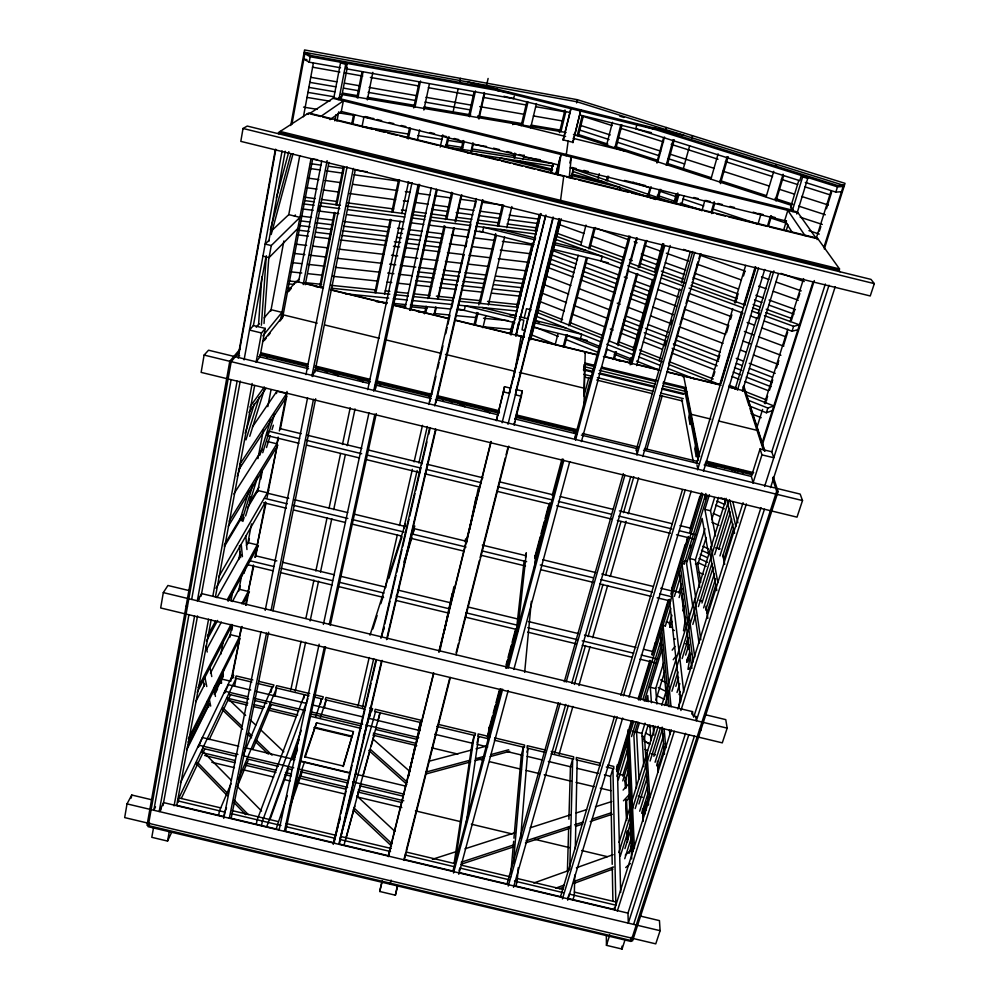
<?xml version="1.0" encoding="UTF-8"?>
<svg xmlns="http://www.w3.org/2000/svg" width="999" height="999" viewBox="0 0 999 999"><rect width="100%" height="100%" fill="white"/><g stroke="black" fill="none" stroke-linecap="round" stroke-linejoin="round"><path stroke-width="1.5" d="M574.737 875.087L574.313 895.291L572.989 899.637M575.299 848.651L577.172 760.039M584.053 403.608L585.214 352.048L584.914 353.196M583.916 370.704L584.065 364.585M583.928 395.654L584.64 365.297M569.767 869.205L572.702 758.965L570.441 766.745L568.906 819.242M567.382 871.74L568.693 826.96M575.761 437.574L575.836 435.664L575.087 438.436M574.025 432.692L574.15 429.632M258.566 324.525L261.863 276.623M261.388 325.212L266.321 255.719M264.023 323.489L268.818 257.505M518.244 867.706L517.107 881.667L515.859 886.038M520.641 838.236L527.971 748.251L526.885 752.147M513.386 863.386L523.488 747.177L521.328 754.982L513.936 838.211M510.789 873.663L513.661 841.295M535.289 555.544L535.014 558.366L549.875 502.797M524.662 672.327L531.343 601.373M534.54 567.432L535.701 555.082M573.126 140.984L572.989 142.308L563.261 139.91L563.461 138.599M569.205 177.66L571.316 157.03L569.817 162.999M525.499 557.504L525.961 553.296M517.757 631.231L526.336 552.822M515.521 638.111L524.075 561.363M563.798 175.799L560.352 201.91M568.131 141.109L566.146 155.757M487.974 736.288L489.185 727.06M466.408 822.14L478.708 736.45L476.985 742.969M557.942 174.887L560.976 154.483L558.391 164.947L341.483 111.538M454.133 863.211L472.165 743.206L474.225 735.376L454.62 866.795L405.457 855.094M559.677 159.728L559.964 157.83M556.98 174.138L558.503 164.173M521.353 396.266L522.177 390.984L516.296 389.548L515.397 394.817L521.353 396.266L514.098 424.987M732.23 470.791L732.717 467.732M514.21 424.55L514.672 421.753M687.974 669.367L689.722 658.591L686.925 662.1M686.912 642.819L687.399 639.797M678.758 707.517L680.744 695.304M686.825 662.05L687.312 659.053L691.158 654.208M683.491 630.844L685.764 617.157M152.385 799.924L131.756 795.017L127.023 803.883L124.675 817.594L655.756 943.855L660.114 930.693L659.452 920.616L640.509 916.108M188.599 590.459L167.919 585.489L163.312 592.607L160.677 607.966L722.289 742.856L727.172 728.134L725.761 719.63L705.331 714.71M774.45 487.837L208.541 350.212L204.108 355.07L201.136 372.39L797.015 517.145L802.509 500.549L800.174 494.093L777.472 488.573M243.032 128.471L240.809 141.371L870.241 295.966L874.325 283.629L871.003 279.395L247.24 126.061L243.032 128.471L874.325 283.629M131.231 798.039L131.756 795.017M188.923 614.747L153.834 810.251L155.507 806.892M191.671 599.425L231.119 379.67M275.362 149.388L238.237 355.482L239.66 355.831M153.459 828.109L151.798 837.324L167.557 841.071L171.791 832.017M238.187 358.129L275.824 149.363M279.895 132.967L280.17 131.443L839.522 268.956L839.06 270.417L278.396 132.592L308.616 112.987L817.532 238.249L839.522 268.956M194.568 616.108L159.191 811.525L163.586 802.597L627.971 913.123L628.296 923.126L688.798 734.814M237.113 381.131L197.34 600.786L201.598 593.593L692.494 711.625L693.006 715.808L697.19 716.82M160.851 810.077L161.401 807.042M199.013 599.712L199.475 597.165M513.723 377.447L521.116 336.401L520.841 337.55M163.037 805.619L197.527 615.958M201.136 596.128L240.235 381.044M244.081 359.877L282.08 150.899M253.396 325.599L265.959 256.768M268.756 241.471L285.227 151.224M290.746 125.524L304.558 49.95L577.36 99.7L845.042 183.354L824.312 248.963M291.933 124.213L305.07 52.398L576.885 101.761L843.531 185.29L823.888 247.452M262.949 256.144L269.043 257.63L271.266 245.554L299.925 217.37L288.773 214.635L270.766 231.556M340.534 67.757L309.19 62.175L310.439 55.432L305.07 52.398M167.557 841.071L169.256 831.88M174.063 805.868L208.579 619.155M212.824 596.203L252.16 383.479M256.119 362.05L261.488 332.979L265.259 328.396L253.409 325.512L249.513 330.057L261.488 332.979M303.434 116.758L313.361 63.162M176.736 805.331L211.139 619.954M215.409 596.977L254.645 385.552M265.259 328.396L259.965 356.918L256.169 361.788M178.122 802.422L178.958 797.939L220.742 807.891M270.816 311.151L283.878 240.984M288.773 214.635L299.762 155.657M280.544 319.93L310.964 158.941M312.699 158.816L282.63 317.607L279.732 321.241M213.836 690.896L214.71 686.313M220.804 654.233L223.127 642.007M230.956 600.761L232.692 591.583M238.786 559.502L240.235 551.86M250.687 496.865L249.525 502.972L258.953 487.262M257.942 458.628L263.461 429.57M267.807 406.63L271.004 389.81M295.829 282.605L296.041 281.431L323.239 288.074M267.02 435.539L267.894 430.981M221.054 683.066L223.689 669.293M229.795 637.399L232.18 624.924M238.624 591.258L241.845 574.425M247.702 543.831L251.511 523.938M257.655 491.808L261.75 470.379M276.461 393.531L276.91 391.221L286.601 393.581L239.523 464.785M222.49 676.91L222.677 675.961M222.789 676.298L222.977 675.349M222.765 677.547L223.339 674.5M231.805 630.357L232.405 627.185M239.723 589.023L240.309 585.926M248.776 541.708L249.363 538.661M260.764 479.133L262.225 471.503M298.551 281.893L321.728 160.939M333.753 98.177L340.497 62.962L345.716 64.248L348.176 62.9M338.162 99.6L338.411 98.314L341.758 96.091M303.234 284.565L327.123 160.639M334.802 120.867L335.976 114.748M338.923 99.438L345.716 64.248M338.811 213.586L318.718 211.014L319.692 206.006L320.704 204.982M514.235 96.166L513.648 98.664L346.191 68.769L347.227 63.424M340.684 97.902L340.921 96.641M227.635 686.625L228.022 684.615L250.724 690.047M305.282 284.715L328.946 162.338M336.938 121.029L338.711 111.851M341.371 98.089L347.277 67.495M515.896 335.714L518.231 323.589M241.271 627.322L239.261 637.674L242.07 626.46M245.579 605.132L247.577 594.767L249.438 591.72M253.359 564.984L248.064 592.257L253.771 566.133M254.832 557.405L257.592 546.478L255.532 557.055M265.359 503.096L257.093 545.741L266.046 502.897M278.172 437.062L276.686 444.705L278.534 438.561M279.358 430.931L285.876 397.265L286.825 395.829L280.307 429.408M287.013 391.458L286.413 394.505L287.362 393.069M231.993 678.383L239.81 638.074L230.819 681.231L221.815 679.083L214.223 694.38M246.216 605.057L248.601 592.819M267.058 497.677L267.907 493.294M268.331 491.108L277.123 445.841L267.357 492.794L257.904 490.509L247.515 507.892M233.004 677.971L233.529 675.312L232.63 675.099M234.54 686.288L236.089 678.321L177.572 800.836L224.738 812.075L226.523 807.791M319.568 287.387L334.328 212.412M335.839 204.77L343.369 166.508M351.81 123.676L353.621 114.485M356.93 97.665L362.05 71.653M320.529 287.6L335.289 212.725M336.788 205.082L344.33 166.883M352.759 124.101L354.57 114.935M357.879 98.127L362.999 72.14M503.484 391.908L504.507 386.675L510.402 388.112L509.44 393.356L503.484 391.908L496.353 420.679M218.619 815.296L219.505 810.826L230.994 783.765M305.981 374.613L347.078 166.858M223.851 816.545L224.738 812.075M223.751 818.356L260.939 631.818M265.197 610.414L307.567 397.889M311.913 376.061L353.321 168.394M362.162 125.924L363.986 116.746M367.345 99.9L372.839 72.353M312.55 376.523L314.173 372.028M314.797 372.477L355.269 170.03M496.466 420.229L504.507 386.675M229.345 818.081L266.496 633.154M271.104 610.239L313.474 399.325M231.169 818.281L268.656 632.18M272.952 610.814L315.659 398.776M271.029 692.257L272.115 686.95L243.094 755.294M274.975 695.978L276.623 688.036L238.449 779.282M381.83 881.942L379.707 891.47L395.379 895.191L397.352 885.638M256.268 824.262L257.205 819.792L304.52 694.717L303.671 698.676M466.545 542.981L476.036 497.377M469.68 529.682L478.221 488.573M261.501 825.499L262.437 821.041L307.929 698.701M290.796 689.997L301.086 641.146M305.894 618.294L313.936 580.094M315.846 571.003L327.085 517.607M329.008 508.479L340.572 453.534M342.47 444.505L350.212 407.767M374.837 292.62L390.259 219.368M391.87 211.726L398.613 179.683M407.292 138.474L409.54 127.785M413.723 107.942L419.18 82.005M375.849 292.819L391.271 219.668M392.882 212.05L399.625 180.045M408.304 138.898L410.552 128.222M415.047 106.893L420.517 80.981M295.279 691.071L305.632 642.245M310.14 620.916L318.556 581.206M320.479 572.115L331.78 518.743M333.703 509.615L345.342 454.682M347.252 445.666L355.032 408.928M266.721 826.747L301.248 730.419M384.578 294.33L400.149 221.229M401.773 213.611L408.591 181.631M417.345 140.509L419.617 129.845M423.838 110.052L429.358 84.153M367.732 389.635L411.963 182.805M276.136 828.983L287.35 795.554M439.897 650.936L452.185 593.543M391.096 880.094L390.172 884.202M444.543 630.606L453.933 586.688M279.108 829.932L319.131 644.205M323.389 624.412L368.981 412.812M373.663 391.071L418.206 184.34M374.862 389.735L375.462 386.925L374.637 388.661M375.512 388.786L419.617 184.365M284.403 831.193L324.363 647.065M329.308 624.238L374.875 414.248M285.539 831.218L325.612 646.79M330.257 625.449L376.298 413.586M405.107 307.605L431.281 187.962M440.222 147.065L442.869 134.952M315.634 717.207L321.603 698.813L320.454 704.095M305.107 757.379L316.583 722.789L353.434 731.605L343.294 766.508M409.49 771.253L415.147 745.504M408.616 776.335L420.916 720.217L375.262 709.278L374.637 711.513L420.417 722.489L418.481 730.344M453.096 111.876L458.191 88.686M459.665 81.993L460.464 78.384M409.727 310.327L436.376 189.211M445.691 146.816L447.689 137.737M320.217 718.306L326.111 699.887L324.363 707.804M410.814 309.653L437.225 189.735M446.59 147.24L448.926 136.613M424.438 313.798L426.136 306.193M427.834 298.601L444.155 225.662M445.517 219.58L451.635 192.233M461.163 149.675L463.199 140.559M468.643 116.246L474.088 91.933M425.724 313.024L427.085 306.943M429.133 297.814L445.154 226.323M446.853 218.719L452.647 192.857M462.187 150.262L464.235 141.134M469.692 116.796L475.487 90.934M434.09 314.485L435.814 306.88M437.537 299.275L453.696 227.834M455.069 221.753L460.914 195.904M470.879 151.823L472.939 142.695M478.446 118.369L484.29 92.532M434.902 313.574L436.201 307.854M438.149 299.263L454.345 227.71M455.681 221.753L461.8 194.768M471.703 150.974L473.201 144.368M478.933 119.043L484.727 93.419M486.226 86.801L488.111 78.459M497.315 90.497L497.589 89.286L310.439 55.432M358.029 706.106L369.193 657.504M385.202 587.724L397.402 534.602M399.488 525.524L412.375 469.343M414.098 461.875L422.477 425.324M429.083 396.553L429.795 393.456M428.796 404.483L476.148 198.564M431.743 394.443L435.939 376.211M437.687 368.606L439.085 362.537M439.785 359.49L442.932 345.816M445.729 333.666L447.127 327.585M447.827 324.538L449.925 315.422M451.673 307.829L453.071 301.748M453.771 298.713L456.918 285.027M457.617 281.993L459.016 275.911M459.715 272.877L463.911 254.645M465.659 247.04L467.057 240.971M467.757 237.924L470.904 224.251M474.737 207.53L476.136 201.461M362.512 707.18L373.726 658.603M404.195 526.66L417.145 470.492M418.881 463.037L427.297 426.498M333.579 842.656L338.024 826.223M333.229 844.405L376.036 659.49M380.944 638.261L429.72 427.572M434.727 405.931L482.367 200.1M334.453 841.258L340.072 816.97M340.771 813.935L346.054 791.158M346.753 788.124L352.035 765.346M352.734 762.312L365.047 709.165M365.746 706.131L371.016 683.353M371.728 680.319L376.298 660.576M383.329 630.207L384.028 627.172M384.74 624.138L390.01 601.361M390.721 598.326L395.991 575.549M396.69 572.514L401.973 549.737M402.672 546.703L409.003 519.368M409.702 516.333L414.985 493.556M415.684 490.521L420.954 467.744M421.665 464.71L426.935 441.933M428.696 434.34L430.107 428.271M436.201 401.948L482.992 199.925M338.861 844.155L381.581 660.814M386.526 639.61L435.614 428.996M339.31 844.018L382.13 660.376M387.088 639.123L435.926 429.682M499.275 160.302L499.837 157.879L552.322 170.792M369.505 717.232L370.741 711.975M412.887 533.429L414.373 527.847M512.774 124.675L513.049 123.501L565.609 136.463M344.006 845.142L380.02 712.811L378.159 720.691M474.1 324.625L476.973 312.475M478.771 304.895L495.641 233.554M497.427 225.961L502.46 204.72M513.586 157.667L514.66 153.109M521.128 125.799L526.873 101.511M475.237 324.787L478.096 312.662M480.257 303.571L496.403 235.377M498.551 226.273L503.583 205.07M514.697 158.079L515.784 153.534M522.602 124.75L527.984 102.01M408.129 776.91L410.689 766.096M482.904 327.709L485.801 315.597M488.336 304.995L504.62 236.838M506.78 227.747L511.85 206.543M523.064 159.59L524.15 155.045M530.656 127.785L536.451 103.546M509.977 333.766L512.949 321.666M516.658 306.543L532.28 243.044M535.252 230.944L539.335 214.31M559.403 132.655L564.984 109.977M510.988 334.515L540.734 213.561M550.749 172.877L552.971 163.836M560.914 131.693L565.746 112.025M511.013 334.965L540.846 213.749M550.924 172.839L553.159 163.749M563.299 139.248L570.754 109.066M563.149 140.347L570.978 108.679M464.91 541.683L465.621 538.811M515.946 335.314L545.392 216.308M555.819 174.126L557.692 166.596M515.946 336.163L545.929 214.997M556.043 174.101L559.79 158.966M388.336 855.693L433.653 672.752M438.886 651.585L490.946 441.446M379.707 891.47L382.33 880.868M388.336 856.655L433.716 673.476M438.973 652.285L491.108 441.87M576.598 102.922L577.36 99.7M524.238 317.819L526.498 308.728L531.168 309.877M509.303 392.532L553.034 217.045M502.11 422.752L553.284 217.532M572.964 141.646L580.869 109.965L572.889 142.732M577.172 135.714L582.092 116.059M578.346 135.814L583.279 116.134M516.171 390.035L559.178 218.556M508.004 424.3L559.502 219.056M530.981 337.387L560.464 220.005M571.041 177.872L573.314 168.843M530.744 339.772L561.163 218.744M571.428 177.897L573.701 168.819M403.971 859.415L405.494 853.371M406.256 850.349L449.7 678.221M456.168 652.547L458.466 643.481M459.228 640.471L479.42 560.439M480.182 557.417L505.332 457.754M506.093 454.745L507.617 448.701M515.109 418.981L522.177 390.984M395.379 895.191L397.677 886.125M404.158 860.426L450.349 677.484M456.081 654.795L508.753 446.153M555.257 344.418L557.979 333.841M561.088 321.753L578.209 255.282M580.931 244.705L586.001 225.062M598.064 178.234L599.225 173.701M606.618 144.992L612.462 122.328M563.161 346.903L566.296 334.815M568.643 325.761L586.288 257.817M588.648 248.751L594.13 227.622M606.293 180.819L607.467 176.286M614.922 147.602L620.804 124.95M564.323 346.678L567.457 334.615M569.817 325.562L587.462 257.692M589.81 248.651L595.292 227.535M607.454 180.782L608.628 176.261M616.071 147.602L621.952 124.987M619.68 189.935L620.317 187.525L570.904 175.362M637.087 123.839L635.789 128.809L799.774 180.682L801.36 175.487M489.223 728.146L492.432 716.083M493.244 713.074L495.242 705.531M496.053 702.522L499.263 690.459M506.093 664.834L507.305 660.302M508.104 657.292L511.313 645.229M512.125 642.22L515.334 630.157M535.027 556.293L540.247 536.688M541.046 533.678L544.268 521.615M545.067 518.606L548.276 506.543M487.387 737.1L500.224 688.985M505.831 667.931L516.258 628.833M487.737 737.187L500.561 689.11M506.168 668.069L516.595 628.995M535.427 558.379L549.862 504.283M552.235 495.379L561.888 459.203M452.922 871.066L501.51 689.073M507.142 668.006L562.961 458.941M453.446 871.19L454.22 868.256M453.509 873.014L502.647 689.21M508.279 668.119L563.861 460.214M584.078 389.498L584.403 388.274L519.368 372.415M654.308 129.258L654.62 128.059L837.886 185.589L843.531 185.29M583.99 395.804L588.823 377.759M574.949 437.3L629.07 235.814M459.041 870.966L459.827 868.031L508.928 879.719M458.778 874.262L508.179 690.546M513.848 669.455L569.73 461.65M575.511 440.159L630.294 236.426M276.323 197.902L288.848 151.661M270.354 229.832L290.946 153.771M271.191 234.528L293.044 153.709M581.418 441.595L636.5 237.949M647.889 195.742L649.999 187.899M656.768 162.887L663.623 137.575M665.709 129.87L666.345 127.51M605.019 356.868L607.055 349.338M609.09 341.808L628.658 269.543M630.282 263.511L637.212 237.924M648.626 195.754L651.073 186.726M657.592 162.637L664.522 137.038M613.224 359.465L615.272 351.935M617.332 344.418L636.625 273.689M638.274 267.67L645.654 240.572M657.155 198.439L659.615 189.41M666.183 165.335L673.164 139.748M345.854 839.023L354.845 806.068M357.305 797.077L360.577 785.102M363.024 776.111L370.392 749.15M371.216 746.153L374.488 734.165M614.348 359.215L616.395 351.71M618.044 345.691L637.737 273.539M639.385 267.532L646.778 240.472M658.266 198.389L660.726 189.373M667.295 165.322L674.275 139.76M629.37 363.324L630.943 357.642M632.916 350.524L652.634 279.37M654.682 271.978L662.549 243.606M673.688 203.396L676.335 193.843M683.328 168.631L689.647 145.817M691.795 138.037L692.457 135.677M630.157 364.81L663.723 243.781M674.924 203.446L677.821 192.982M631.73 364.435L664.697 245.779M676.373 203.721L678.883 194.705M340.11 838.461L375.537 711.725M636.65 365.646L670.179 245.517M681.493 204.982L684.003 195.966M507.017 883.94L558.354 702.734M564.298 681.768L623.276 473.601M508.266 886.038L560.202 703.046M566.171 682.042L624.912 475.049M659.215 361.014L679.707 288.961M681.418 282.954L690.371 251.436M701.897 210.901L704.882 200.387M710.863 179.37L718.119 153.858M664.572 345.779L665.846 341.283M670.541 324.787L671.827 320.292M636.026 450.549L692.757 251.448M513.523 887.299L565.734 704.382M571.728 683.391L630.781 476.473M636.887 455.094L694.78 252.272M338.886 823.213L340.172 818.718M363.324 737.674L371.041 710.651L371.94 710.876L372.577 708.641L369.568 707.916M554.67 753.234L568.369 705.356M574.35 684.465L585.501 645.516M588.036 636.625L603.021 584.303M605.581 575.349L620.978 521.528M623.526 512.662L633.816 476.685M711.188 212.188L714.198 201.686M719.792 182.18L727.097 156.668M668.831 363.474L673.126 348.489M673.988 345.492L679.145 327.51M680.007 324.513L685.164 306.531M686.026 303.534L689.035 293.044M692.906 279.558L698.064 261.576M698.925 258.579L700.212 254.083M711.812 213.611L714.822 203.122M720.416 183.641L728.159 156.668M642.782 456.518L700.973 253.796M559.128 754.295L572.889 706.443M578.896 685.564L590.084 646.615M592.644 637.737L607.679 585.426M610.252 576.473L626.123 521.278M628.271 513.811L638.611 477.847M646.753 449.513L662.237 395.666M683.328 377.222L683.653 376.086L699.6 456.618M689.472 414.822L688.736 417.345L690.097 424.475L690.858 421.915M690.858 415.534L691.221 414.31L710.913 419.105M404.295 562.924L411.888 537.574M710.888 381.88L732.742 308.703M734.527 302.734L745.666 265.397M758.154 223.576L760.826 214.623M766.183 196.691L773.763 171.304M713.548 376.148L714.884 371.665M718.468 359.702L719.804 355.219M726.51 332.792L728.746 325.312M730.531 319.33L731.867 314.847M735.439 302.884L737.674 295.404M743.493 275.961L744.829 271.478M560.526 896.677L614.572 716.246M620.829 695.366L682.479 489.585M695.554 446.091L694.755 448.751L696.303 456.83L697.115 454.133M244.867 570.367L244.006 573.239L243.719 570.217M381.581 636.413L384.278 627.459M404.021 561.8L405.369 557.317M406.268 554.333L414.785 525.986M353.434 731.605L343.107 765.996L304.67 756.817L316.583 722.789M412.962 533.516L413.773 530.819M562.425 898.938L617.145 716.733M623.413 695.828L685.302 489.722M719.73 384.715L741.745 311.576M743.543 305.594L755.232 266.783M767.357 226.486L770.504 216.034M775.449 199.613L783.091 174.238M696.49 463.661L755.731 266.92M721.203 382.942L742.319 312.862M745.004 303.921L755.793 268.132M768.368 226.386L771.515 215.946M775.998 201.036L783.641 175.687M568.668 895.504L567.794 898.401L615.147 909.677M567.682 900.186L622.664 718.056M628.97 697.165L691.171 491.146M697.589 469.855L758.553 267.932M703.483 471.291L764.735 269.455M616.545 769.867L628.271 731.318L628.371 733.641M631.268 721.49L628.995 728.958L634.415 848.501M638.086 699.1L649.899 660.302M651.723 654.333L655.356 642.382L655.531 644.492M668.231 600.087L656.118 639.897L656.293 642.007M671.728 588.636L685.102 544.692L685.376 546.565M687.25 537.637L686.176 543.943M689.959 528.746L699.887 496.153L700.199 497.902M709.215 465.522L710.102 462.574M616.845 771.465L632.28 720.803M638.636 699.949L650.611 660.676M652.26 655.257L669.055 600.124M670.866 594.168L688.436 536.513M689.797 532.055L701.735 492.857M710.014 465.709L710.913 462.749M616.97 776.323L633.803 721.128M640.184 700.249L702.984 494.43M711.638 466.083L712.549 463.099M735.052 389.31L756.892 317.719M758.253 313.249L771.003 271.491M783.74 229.733L786.475 220.779M790.571 207.367L798.763 180.519M791.021 208.866L791.395 207.63M248.988 490.659L239.91 520.204L241.908 520.691L252.772 485.214M259.877 455.182L270.766 419.717M262.737 452.697L274.513 414.273M242.894 521.403L244.156 517.282M245.604 515.996L257.442 477.31M266.533 447.54L270.18 435.639M272.003 429.682L273.364 425.224M758.541 312.312L759.14 313.723L757.654 318.581L750.336 315.896M618.306 779.832L627.872 748.526M631.53 736.588L636.088 721.678M642.931 699.312L661.625 638.174M665.272 626.236L670.741 608.341M674.387 596.415L680.781 575.536M684.427 563.611L705.856 493.518M714.073 466.683L714.984 463.698M737.437 390.134L773.9 270.904M786.213 230.657L788.036 224.7M792.594 209.79L802.622 176.998L801.26 175.374M660.913 643.119L660.152 645.604L659.964 643.493M690.921 545.079L690.109 547.702L689.822 545.841M705.818 496.378L704.994 499.063L704.657 497.315M792.956 211.638L793.343 210.402L790.758 206.718M637.986 721.99L633.878 735.389L636.438 788.124M644.367 701.148L661.7 644.592M707.367 495.541L686.563 563.448L692.894 607.404M715.958 467.482L716.857 464.535M622.627 776.048L627.659 759.665M669.205 624.163L671.952 615.222M678.796 592.882L681.543 583.953M639.01 779.058L636.575 732.08L639.273 723.301M646.003 701.36L647.789 695.516L648.226 701.735M651.448 702.722L650.312 687.287L661.813 649.825M695.791 598.201L689.822 558.541L702.122 518.431L708.666 554.433M711.9 546.428L704.894 509.403L709.402 494.705M622.789 780.906L628.733 761.538M669.942 627.372L671.778 621.403M679.108 597.552L681.855 588.611M742.382 391.233L778.508 273.589M796.802 214.023L807.779 178.284L806.393 176.636M625.024 781.455L628.696 769.53M681.917 596.628L682.829 593.656M744.717 392.22L745.067 391.084L728.583 387.063M643.843 766.745L641.895 733.353L645.042 723.114M656.93 704.045L655.694 688.586L663.686 662.662M699.762 587.4L695.379 559.89L704.994 528.696M715.534 536.001L710.526 510.764L714.61 497.552M682.779 610.913L684.228 606.243M643.706 739.422L648.026 725.449M655.831 700.224L665.009 670.554M697.889 564.285L706.168 537.524M711.688 519.68L718.593 497.377M237.213 476.473L240.921 464.572M249.75 436.301L264.61 388.698M619.068 842.394L655.244 726.223M661.738 705.369L726.198 498.364M734.552 471.553L735.476 468.568M618.818 852.522L658.229 726.285M664.722 705.494L728.696 500.536M737.512 472.327L738.436 469.355M245.142 433.266L254.445 403.608M245.954 439.86L259.415 396.828M620.329 856.068L631.018 821.915M635.202 808.553L646.815 771.44M650.074 761.038L660.289 728.371M671.902 691.258L677.946 671.952M682.13 658.591L688.636 637.799M692.819 624.437L695.604 615.521M698.388 606.618L711.875 563.561M714.66 554.645L729.058 508.616M624.937 848.588L631.006 829.245M638.948 803.933L647.352 777.147M653.883 756.305L662.749 728.021M675.824 686.35L678.621 677.422M685.614 655.094L688.885 644.68M701.96 602.996L713.161 567.27M718.756 549.413L730.431 512.2M742.557 473.501L743.493 470.529M756.53 428.733L762.599 409.415M764.46 403.471L787.761 329.158M790.097 321.728L803.608 278.621M816.195 238.486L831.106 190.921M765.271 403.683L767.607 396.241M769.467 390.297L772.739 379.87M776.473 367.969L778.808 360.527M783.478 345.654L787.687 332.255M791.42 320.354L794.692 309.94M798.426 298.027L799.824 293.569M819.43 231.069L820.841 226.598M826.435 208.741L831.58 192.37M817.107 239.585L817.532 238.249M624.75 858.715L631.281 837.936M639.685 811.225L648.089 784.502M655.082 762.249L663.948 734.04M677.022 692.482L679.819 683.578M686.812 661.313L689.622 652.409M703.621 607.879L714.347 573.738M719.954 555.931L731.618 518.831M372.877 628.883L377.098 615.521M380.856 603.633L383.216 596.203M388.848 578.384L402.01 536.788M749.412 405.994L766.383 412.749L767.869 408.042L773.788 405.931L746.228 395.055M764.385 321.054L792.057 331.218L793.593 326.311L799.425 324.85L765.734 312.575M805.294 182.43L835.838 192.095L837.886 185.589M629.058 853.371L631.868 844.467M641.683 813.298L648.239 792.519M656.655 765.808L663.673 743.556M679.108 694.58L680.044 691.62M705.756 610.002L715.584 578.833M722.602 556.568L732.891 523.926M646.066 801.298L643.406 809.752L645.854 810.339M642.694 816.732L648.988 796.815M657.854 768.743L664.847 746.565M706.917 613.161L715.833 584.927M723.8 559.665L733.653 528.459M671.278 729.869L614.497 909.515L614.447 907.367M677.846 709.078L743.069 502.697M760.064 448.926L761.937 454.857L773.788 457.742L771.777 451.785L760.064 448.926L751.36 476.461L753.134 482.654M761.9 443.568L813.086 281.631M762.2 445.317L814.297 280.569M369.992 635.227L405.407 523.713M404.145 528.259L404.995 525.574M624.924 940.146L622.052 949.05L606.455 945.341L609.752 934.939M617.295 911.163L674.3 731.318M680.906 710.501L746.39 503.908M752.984 483.091L761.937 454.857M771.827 451.623L825.336 284.016M442.894 400.562L443.831 397.627M627.996 913.036L685.551 733.278M691.708 714.073L692.494 711.625M764.597 486.463L829.02 285.239M693.693 717.182L760.963 507.629M772.602 478.671L773.026 477.36M770.566 487.599L835.201 286.763M764.447 509.24L696.34 720.729L695.804 716.483M633.603 924.387L694.38 736.151M772.826 479.383L776.66 491.258L630.943 941.433L148.102 826.66L231.206 361.65L239.148 352.172M773.401 477.197L778.084 491.608L632.554 940.871L147.015 825.274L229.77 361.301L239.847 349.313M435.489 403.459L436.076 401.673M292.407 796.765L304.52 761.937M290.035 806.842L302.185 771.802M429.582 402.023L430.194 400.249M280.869 817.307L282.405 812.936M293.219 759.615L297.44 747.964M293.756 760.089L297.452 749.849M270.042 819.492L288.012 770.129M291.708 759.964L299.113 739.635M237.337 786.45L248.089 760.601M252.872 749.113L271.391 704.595M380.257 385.564L381.556 382.779M181.294 798.463L204.583 749.387M209.241 739.572L230.544 694.705M410.339 310.414L410.914 309.215L447.614 318.182M180.407 782.904L231.593 677.247L232.492 677.459L233.529 675.312M226.985 687.949L224.425 693.269L224.812 691.233L247.54 696.678M148.302 825.574L149.663 822.826M187.325 747.077L208.629 704.819M214.273 692.856L223.189 674.924M186.613 750.012L209.39 704.108M215.597 692.856L217.595 688.811M188.149 742.057L238.624 640.946M188.399 738.736L239.423 636.863L230.307 634.677L210.477 673.164M195.604 702.035L204.807 684.165M197.19 692.232L232.355 624.587M243.119 603.883L247.415 595.604M198.052 687.574L231.031 624.387M241.783 603.783L248.227 591.433L239.011 589.21L232.38 601.548M206.593 649.512L221.328 622.102M206.456 640.971L217.645 620.416M228.084 601.236L256.431 549.163M257.43 547.327L258.416 545.504M207.342 636.188L215.547 621.191M227.46 599.388L257.255 544.88L247.927 542.632L246.416 545.317M216.883 597.702L241.109 554.72M215.959 588.274L265.497 501.86M218.656 576.885L268.719 490.447M224.325 546.653L241.109 518.581M224.213 545.167L242.407 514.847M228.296 526.223L275.986 448.314M276.948 446.728L277.909 445.167M229.246 521.141L276.86 443.806L267.282 441.483M317.257 370.467L318.906 367.832M233.853 493.968L262.275 449.363M238.436 470.192L285.702 398.189M252.397 426.998L276.91 391.221M248.951 412.287L266.021 388.361M249.95 406.905L264.298 386.95M672.177 650.149L674.974 646.44M266.733 357.155L268.619 354.682M673.214 659.715L676.036 656.031M264.273 340.572L266.196 338.149M268.132 335.739L270.067 333.316M262.587 341.646L282.867 316.346M262.862 335.889L281.98 312.362L271.079 309.702L264.161 317.882M688.711 669.293L691.595 665.759M288.936 290.784L290.909 288.449M288.374 291.633L291.184 288.299M295.854 282.754L298.651 279.42M287.2 291.92L296.041 281.431M256.243 327.235L259.203 323.726M623.114 790.059L629.158 783.391M623.463 800.786L629.595 794.23M625.761 801.335L629.87 796.977M318.718 211.014L319.73 209.977M269.043 257.63L297.827 228.446M268.943 240.409L265.147 244.068L271.266 245.554M294.355 216.009L295.417 214.985M625.312 855.132L632.217 848.938M625.711 867.544L630.394 863.536M330.057 119.655L341.296 111.488L343.356 100.874L320.716 116.496L310.801 114.061M278.634 133.779L280.519 132.555M309.39 113.711L333.828 97.752L339.885 99.251M346.191 68.769L347.14 68.244M559.365 888.735L563.711 887.137M573.838 883.428L612.936 869.093M555.656 888.173L564.348 884.989M574.487 881.293L613.586 866.995M766.383 412.749L772.314 410.601M533.766 883.016L569.03 870.416M576.373 867.781L613.111 854.657M461.213 862.212L514.223 844.754M526.011 840.871L570.192 826.323M574.612 824.862L583.441 821.952M592.282 819.043L611.425 812.736M460.626 864.385L513.636 846.865M525.412 842.969L569.592 828.371M575.474 826.423L582.842 823.988M590.197 821.553L612.287 814.26M432.367 859.302L456.093 851.66M464.985 848.8L515.397 832.567M530.232 827.784L570.254 814.897M576.186 812.986L586.575 809.64M595.466 806.78L611.775 801.523M425.624 774.088L470.641 761.887M475.149 760.664L484.153 758.229M490.147 756.605L509.652 751.31M426.136 772.052L469.667 760.301M475.674 758.678L484.677 756.255M490.684 754.632L508.691 749.774M428.509 761.388L471.59 750.012M476.048 748.838L486.451 746.091M792.057 331.218L797.889 329.707M835.838 192.095L841.495 191.733M844.068 186.488L837.487 186.85L645.192 126.386M775.549 165.335L776.548 165.31M483.079 326.785L512.425 329.533M418.319 311.975L424.75 312.587M434.028 313.486L449.5 314.985M455.681 315.584L475.799 317.52M483.528 318.269L508.279 320.654M376.511 301.71L387.287 302.772M393.444 303.371L405.756 304.595M410.377 305.045L450.412 309.003M456.568 309.603L464.26 310.364L465.322 305.844L515.921 318.206M509.715 314.86L515.759 315.459M393.231 305.107L405.594 306.318M411.738 306.93L426.823 308.404M287.537 287.987L290.547 288.286M345.367 293.793L388.723 298.152M393.381 298.614L407.317 300.012M411.963 300.487L452.235 304.52M458.429 305.145L517.282 311.051M287.899 283.803L294.068 284.428M315.696 286.626L323.414 287.412M331.131 288.199L389.822 294.181M394.455 294.655L408.354 296.066M412.987 296.541L453.134 300.624M459.315 301.261L517.994 307.23M289.161 281.006L296.903 281.805M304.645 282.605L321.69 284.353M330.981 285.314L375.911 289.935M385.214 290.884L389.86 291.358M396.054 292.008L408.441 293.281M414.61 293.906L429.72 295.467M436.363 296.141L453.421 297.902M459.627 298.539L479.795 300.612M487.549 301.411L518.568 304.595M415.971 280.644L431.306 282.292M440.509 283.291L457.367 285.102M461.975 285.602L483.441 287.912M492.632 288.898L520.229 291.87M290.884 271.865L301.748 273.014M307.954 273.676L321.915 275.162M332.779 276.311L377.772 281.081M387.088 282.068L391.745 282.555M397.952 283.216L410.364 284.528M416.533 285.19L431.668 286.788M439.523 287.625L456.381 289.41M462.512 290.06L482.43 292.17M491.62 293.144L520.729 296.228M292.357 262.662L301.586 263.661M307.729 264.335L324.65 266.184M335.414 267.357L380.032 272.228M387.712 273.064L393.868 273.738M398.489 274.25L412.325 275.761M416.945 276.261L433.816 278.109M441.483 278.946L458.366 280.781M462.962 281.293L484.453 283.629M493.656 284.64L521.266 287.65M417.907 271.865L434.79 273.738M442.47 274.588L459.365 276.461M465.497 277.135L485.464 279.345M494.667 280.369L522.302 283.429M294.093 253.434L304.882 254.645M309.503 255.17L326.448 257.068M337.225 258.279L381.905 263.299M389.61 264.173L395.766 264.86M400.387 265.384L415.796 267.108M418.881 267.457L435.776 269.355M443.456 270.217L460.352 272.128M464.96 272.64L486.476 275.062M495.691 276.099L523.339 279.208M295.841 244.168L306.643 245.417M312.812 246.129L328.246 247.914M339.048 249.163L383.791 254.333M391.508 255.232L397.677 255.944M403.846 256.656L417.732 258.266M420.816 258.616L437.749 260.577M445.429 261.463L462.362 263.424M468.506 264.136L488.511 266.446M497.739 267.52L525.424 270.717M297.602 234.865L308.416 236.151M314.598 236.888L330.057 238.724M340.871 240.01L385.689 245.329M393.406 246.254L399.588 246.99M405.769 247.727L418.131 249.188M422.777 249.738L439.722 251.76M447.415 252.672L464.36 254.683M468.993 255.232L490.559 257.804M498.251 258.716L527.522 262.2M298.489 230.195L309.315 231.493M315.497 232.243L330.956 234.103M341.783 235.414L386.638 240.821M394.368 241.746L400.549 242.495M406.743 243.244L419.118 244.73M423.751 245.292L440.509 247.315M299.363 225.512L310.202 226.835M316.396 227.597L331.868 229.483M342.707 230.806L387.587 236.288M396.878 237.425L401.523 237.987M407.704 238.749L420.092 240.26M424.737 240.821L441.708 242.894M449.413 243.843L466.383 245.916M472.552 246.666L492.607 249.113M500.324 250.062L529.632 253.634M300.249 220.829L309.553 221.978M315.746 222.74L332.779 224.85M343.619 226.199L388.549 231.756M397.839 232.904L402.485 233.479M408.678 234.241L421.066 235.776M425.724 236.351L442.507 238.436M300.874 216.096L311.613 217.432M317.757 218.207L333.104 220.13M343.843 221.478L389.872 227.26M397.552 228.222L403.683 228.983M409.827 229.758L422.102 231.293M426.698 231.868L443.693 234.003M451.423 234.977L468.406 237.1M474.587 237.874L494.667 240.397M502.385 241.371L533.279 245.242M302.485 208.941L313.187 210.314M346.541 214.573L403.733 221.89M411.451 222.877L423.826 224.463M428.459 225.062L468.643 230.195M474.825 230.994L482.554 231.98L483.641 227.273L535.289 239.935M304.87 200.624L314.148 201.848M320.329 202.647L340.434 205.282M346.616 206.094L405.394 213.786M411.576 214.598L425.499 216.421M431.68 217.22L470.342 222.29M476.523 223.089L536.838 230.994M303.446 203.896L314.161 205.294M319.692 206.006L339.81 208.616M347.54 209.615L404.795 217.045M412.537 218.044L424.912 219.655M429.558 220.255L469.792 225.474M475.974 226.273L536.326 234.103M304.445 197.178L315.222 198.601M321.378 199.425L336.775 201.448M347.552 202.872L393.718 208.966M401.423 209.99L406.044 210.602M413.736 211.613L426.049 213.237M430.669 213.848L447.515 216.071M456.643 217.282L471.928 219.293M478.034 220.105L499.438 222.927M507.08 223.938L537.637 227.972M431.668 209.315L448.489 211.563M456.131 212.587L472.952 214.835M479.07 215.659L500.474 218.519M508.129 219.543L538.711 223.626M306.243 187.662L317.033 189.123M323.201 189.96L338.624 192.045M349.413 193.506L395.666 199.775M403.371 200.811L407.992 201.436M415.709 202.485L428.034 204.158M432.667 204.783L449.525 207.068M458.678 208.304L473.976 210.377M480.094 211.201L501.523 214.098M509.178 215.135L538.249 219.068M308.054 178.109L318.856 179.608M325.037 180.457L340.472 182.605M352.834 184.315L397.602 190.534M405.332 191.596L409.965 192.245M417.682 193.319L430.032 195.03M434.665 195.667L451.56 198.014M460.714 199.288L476.036 201.411M482.167 202.26L502.085 205.02M309.603 168.456L320.317 169.98M326.448 170.854L343.281 173.252M353.996 174.775L398.401 181.081M407.592 182.392L412.175 183.042M310.514 163.649L321.241 165.185M328.896 166.284L342.682 168.269M354.945 170.03L367.207 171.791M311.426 158.816L317.557 159.703M445.929 146.841L553.533 163.724M467.357 152.81L553.209 166.196M445.841 144.855L462.599 147.49M471.74 148.938L514.398 155.657M523.538 157.093L540.297 159.74M362.837 126.786L408.678 134.091M417.844 135.552L442.282 139.448M448.326 140.409L463.636 142.845M472.789 144.306L486.513 146.491M303.559 107.118L317.332 109.366M338.761 112.85L354.058 115.335M363.236 116.833L373.951 118.581M306.943 97.39L329.932 101.211M307.867 92.383L333.941 96.766M308.791 87.375L334.89 91.808M342.57 93.107L357.917 95.717M367.132 97.278L414.722 105.357M423.926 106.918L470.729 114.873M477.584 116.034L521.977 123.576M531.168 125.137L560.252 130.07M341.146 94.405L566.108 132.492M309.727 82.343L335.839 86.826M343.531 88.137L358.891 90.772M368.107 92.358L415.734 100.537M424.95 102.11L470.304 109.902M310.664 77.298L336.8 81.831M344.48 83.167L359.865 85.827M369.081 87.425L416.745 95.692M425.974 97.29L472.052 105.282M479.707 106.618L524.163 114.323M533.366 115.921L562.487 120.966M312.425 67.17L339.872 72.028M344.455 72.827L362.749 76.074M370.367 77.422L419.168 86.051M428.321 87.675L474.175 95.792M483.379 97.415L526.361 105.02M535.576 106.656L564.735 111.813M510.714 92.919L310.202 56.743L303.946 53.197M306.905 59.628L303.846 59.091L309.19 62.175M231.93 810.551L278.134 821.553M286.326 823.513L335.464 835.201M340.671 836.45L391.221 848.488M406.081 852.022L455.082 863.685M461.75 865.271L510.689 876.935M517.357 878.521L563.274 889.447M574.375 892.095L615.796 901.96M230.719 813.498L281.006 825.461M286.8 826.847L334.603 838.223M339.822 839.472L390.547 851.548M514.497 881.056L563.174 892.644M569.105 894.055L615.871 905.181L612.924 768.606L610.576 776.348L612.212 864.31M176.036 805.157L224.375 816.67M230.407 818.106L278.746 829.607M284.79 831.043L334.64 842.906M338.798 843.893L389.011 855.856M404.807 859.615L453.234 871.14M459.29 872.577L507.704 884.103M513.761 885.539L560.664 896.702M127.023 803.883L660.114 930.693M642.257 736.213L644.53 736.763L648.563 805.057M651.236 753.795L655.494 754.819M252.822 679.944L236.226 675.961L235.19 678.109L251.835 682.092M258.853 681.38L273.938 685.002L273.027 687.175L257.892 683.541M309.74 693.581L276.636 685.651L275.724 687.811L309.016 695.791M314.26 694.667L323.289 696.827L322.502 699.025L313.449 696.852M365.709 706.992L325.974 697.464L325.212 699.675L364.398 709.065M438.686 724.475L475.462 733.291L475.124 735.589L436.763 726.398M490.134 736.8L478.146 733.928L477.809 736.238L488.324 738.761M494.617 737.886L524.587 745.067L524.388 747.389L494.343 740.197M545.217 750.012L527.26 745.704L527.072 748.039L545.079 752.359M551.211 751.435L573.651 756.817L573.601 759.19L551.086 753.795M600.287 763.199L576.336 757.467L576.273 759.827L600.299 765.584M607.779 764.997L613.761 766.433L613.811 768.818L606.306 767.02M619.18 774.262L623.651 775.336M219.493 682.354L221.741 682.891M255.806 691.383L306.705 703.458M311.888 704.819L362.699 716.87M368.756 718.318L420.204 730.644M434.665 734.228L472.552 743.293M477.097 744.38L487.712 746.927M507.417 751.648L522.577 755.281M527.122 756.368L542.282 760.002M548.339 761.45L571.078 766.895M577.135 768.343L598.364 773.426M604.42 774.874L610.489 776.335M253.596 698.126L305.107 710.464M311.164 711.912L362.674 724.25M365.709 724.974L418.743 737.662M228.958 694.355L248.651 699.063M254.708 700.511L266.82 703.408M269.842 704.133L298.614 711.026M310.726 713.923L360.701 725.886M375.849 729.52L416.733 739.297M310.527 716.308L361.026 728.396M638.224 796.215L642.482 797.239M226.661 698.039L247.839 703.096M253.896 704.545L264.485 707.08M269.018 708.166L297.752 715.047M373.389 733.154L415.746 743.293M432.092 747.926L457.854 754.083M477.547 758.803L483.603 760.251M489.672 761.7L521.478 769.317M526.023 770.404L539.66 773.676M544.205 774.762L571.478 781.28M576.023 782.367L594.205 786.725M600.262 788.174L610.876 790.709M227.784 700.411L247.44 705.119M253.484 706.568L262.562 708.741M268.606 710.177L295.816 716.695M372.914 735.152L416.758 745.641M315.547 727.472L352.36 736.275M313.786 727.734L351.423 736.738M238.761 746.228L202.385 737.549L198.302 747.264L198.701 745.129L237.937 754.495M244.83 747.677L294.855 759.627M299.663 760.776L349.425 772.664M355.482 774.113L405.507 786.063M300.649 761.388L348.251 772.751M243.968 755.943L293.756 767.819M298.276 768.905L348.064 780.793M352.597 781.867L403.896 794.118M202.822 748.351L236.001 756.268M246.553 758.79L278.221 766.345M287.262 768.506L291.795 769.592M300.836 771.752L347.577 782.904M359.64 785.788L403.371 796.228M202.048 752.622L235.414 760.589M246.029 763.124L276.373 770.366M285.464 772.527L291.533 773.975M300.637 776.148L347.652 787.374M358.266 789.909L403.771 800.773M204.67 755.481L234.99 762.712M245.604 765.246L275.924 772.477M285.015 774.65L291.084 776.098M298.664 777.909L345.654 789.123M357.779 792.007L401.735 802.509M211.813 762.287L234.44 767.682M243.481 769.842L273.651 777.035M284.203 779.557L290.234 780.993M297.777 782.791L344.53 793.943M356.593 796.827L401.835 807.617M415.422 810.863L460.751 821.678M471.328 824.2L512.112 833.928M534.777 839.335L569.53 847.627M581.618 850.511L607.292 856.643M674.3 591.183L680.144 592.594M267.57 493.219L288.736 498.326M294.78 499.8L347.714 512.587M353.758 514.048L405.182 526.485M412.737 528.309L467.182 541.47M482.305 545.129L526.161 555.731M542.794 559.752L595.716 572.552M601.773 574.013L653.184 586.438M660.751 588.261L671.34 590.821M699.238 600.274L702.185 600.986M264.535 498.326L287.262 503.821M293.319 505.282L347.864 518.469M352.41 519.567L403.921 532.017M411.501 533.841L466.034 547.027M482.704 551.048L526.648 561.675M540.284 564.972L593.306 577.784M600.886 579.62L652.397 592.07M659.964 593.893L672.09 596.828M263.686 502.734L286.388 508.229M293.943 510.052L345.404 522.489M351.461 523.951L401.398 536.013M410.477 538.211L463.449 551.011M481.605 555.394L525.499 565.996M540.634 569.655L593.606 582.454M599.65 583.916L651.111 596.353M657.167 597.814L670.779 601.111M666.146 621.952L669.63 622.789L670.079 626.947L672.414 627.509M665.409 625.811L663.061 625.249L671.041 706.793M673.214 630.194L674.337 630.456M674.175 638.761L675.299 639.035M685.489 643.718L688.011 644.33M255.594 555.794L276.81 560.901M282.879 562.362L334.403 574.787M340.472 576.248L385.939 587.2M398.064 590.122L451.111 602.909M467.782 606.93L517.794 618.98M528.409 621.54L578.421 633.591M584.477 635.052L636.013 647.477M643.593 649.3L652.684 651.498M249.45 560.639L273.651 566.47M281.206 568.294L332.642 580.681M338.686 582.142L384.066 593.081M396.166 595.991L449.1 608.741M465.746 612.749L518.681 625.511M527.759 627.697L577.672 639.722M582.205 640.821L633.628 653.209M641.196 655.032L657.829 659.04M247.128 564.547L272.914 570.766M280.494 572.589L332.043 585.002M338.112 586.463L383.604 597.427M395.729 600.349L448.801 613.136M465.484 617.157L517.045 629.57M527.659 632.13L576.186 643.818M582.242 645.279L632.28 657.33M639.872 659.165L656.543 663.174M650.312 687.287L655.694 688.586M163.312 592.607L727.172 728.134M186.114 606.093L187.462 606.418M699.562 729.457L700.898 729.782M699.575 729.62L700.923 729.944M636.575 732.08L641.895 733.353M632.342 731.193L635.352 731.917M260.901 352.759L307.779 364.16M315.334 366.009L369.767 379.245M377.335 381.094L431.768 394.33M437.812 395.804L498.301 410.527M516.321 414.91L577.472 429.782M706.143 461.088L753.708 472.664M260.652 354.121L307.505 365.522M315.06 367.357L369.48 380.607M375.524 382.068L431.456 395.679M437.5 397.152L499.475 412.225M515.984 416.246L577.11 431.118M705.868 462.437L752.884 473.876M259.89 354.995L308.354 366.783M315.921 368.631L370.429 381.893M376.498 383.366L431.006 396.628M436.463 397.952L499.15 413.199M515.809 417.257L576.386 431.993M582.442 433.466L638.461 447.102M644.517 448.576L697.527 461.463M705.094 463.311L752.035 474.725M258.616 356.593L308.629 368.756M314.523 370.192L369.243 383.504M375.312 384.977L431.381 398.613M435.414 399.6L498.051 414.835M514.722 418.893L577.297 434.115M581.393 435.114L637.462 448.751M643.531 450.224L698.226 463.524M704.145 464.972L751.136 476.398M776.66 491.258L778.084 491.608M204.108 355.07L802.509 500.549M704.894 509.403L710.526 510.764M279.97 428.583L301.174 433.728M307.242 435.202L361.788 448.426M367.844 449.9L422.39 463.124M426.935 464.223L482.992 477.822M499.662 481.868L554.195 495.092M560.264 496.553L613.286 509.415M619.355 510.889L672.377 523.751M679.957 525.586L690.559 528.159M269.405 431.343L299.663 438.686M305.719 440.147L361.7 453.721M367.744 455.194L420.704 468.032M426.76 469.493L481.231 482.704M497.864 486.738L552.335 499.937M558.391 501.411L611.351 514.248M618.905 516.083L671.865 528.921M679.432 530.756L696.078 534.79M268.531 435.914L298.863 443.256M306.456 445.104L359.528 457.967M365.597 459.44L420.192 472.664M424.75 473.776L479.345 487.012M497.539 491.421L550.624 504.283M556.693 505.756L611.288 518.993M617.357 520.467L670.441 533.329M676.498 534.802L694.705 539.21M715.634 547.814L720.129 548.901M689.822 558.541L695.379 559.89M684.939 560.476L687.3 561.051M695.441 563.898L697.826 564.472L700.736 582.417M500.586 229.47L535.651 238.074M555.257 242.882L585.901 250.399M553.733 244.468L602.185 256.356L600.961 261.014L621.453 268.544M479.57 231.244L534.065 244.618M552.522 249.138L608.391 262.837M482.055 307.517L516.358 315.909M519.567 316.708L527.559 318.669M534.515 320.342L565.796 327.984M519.118 319.043L523.813 320.192L522.065 329.82L524.475 330.407M534.103 322.652L581.655 334.278L580.481 338.761L600.611 346.778M459.041 309.091L514.772 322.714M533.041 327.173L587.162 340.397M305.519 283.479L323.439 287.862M330.894 289.685L386.563 303.271M392.545 304.732L406.019 308.029M455.519 320.117L511.163 333.703M516.058 334.89L524.425 336.938M530.706 338.474L598.526 355.032M604.37 356.468L630.694 362.887L630.806 364.248M637.05 364.448L659.365 369.892M667.207 371.815L720.179 384.74M729.258 386.963L735.314 388.436M330.794 289.922L386.675 303.571M392.719 305.045L448.613 318.693M454.657 320.167L524.1 337.125M528.571 338.224L597.34 355.007M603.396 356.493L659.427 370.179M666.995 372.028L721.103 385.239M747.589 401.136L748.788 401.423M584.977 363.012L595.516 365.584M601.548 367.058L657.305 380.656M663.336 382.13L685.938 387.649L685.601 388.811L662.999 383.291M584.665 364.173L595.204 366.745M601.236 368.219L655.469 381.456M584.24 366.67L593.294 368.881M599.338 370.354L655.207 383.991M662.762 385.826L686.925 391.733M583.591 369.106L592.644 371.316M600.187 373.151L654.52 386.413M662.075 388.249L684.702 393.768M583.379 369.93L592.469 372.14M598.526 373.626L654.52 387.287M662.1 389.135L683.291 394.305M583.803 374.325L591.346 376.161M597.365 377.634L653.146 391.246M660.689 393.082L683.291 398.601M584.665 377.11L590.696 378.584M596.715 380.057L652.459 393.656M659.989 395.492L682.592 400.999M282.542 314.673L317.232 323.139M324.775 324.975L379.083 338.211M385.114 339.685L440.921 353.284M445.454 354.395L514.835 371.303M718.481 420.954L757.854 430.557M760.863 442.282L762.162 442.607M468.131 82.005L683.965 135.302M496.528 90.297L654.969 129.42M503.908 96.254L569.892 112.55M579.62 114.947L651.448 132.68M802.622 176.998L807.779 178.284M573.076 138.312L624.113 150.886M338.411 98.314L793.343 210.402M792.894 210.851L797.439 211.963L816.308 238.474M332.967 98.314L798.101 212.899M365.047 116.533L369.58 117.645M377.147 119.505L381.68 120.629M389.235 122.49L393.768 123.601M401.323 125.462L405.856 126.586M430.045 132.53L434.577 133.654M442.132 135.514L446.665 136.626M454.22 138.486L458.753 139.61M493.518 148.164L499.562 149.65M507.117 151.511L511.65 152.635M519.205 154.495L523.738 155.607M571.79 167.445L576.311 168.556M583.841 170.404L588.361 171.516M624.512 180.419L634.24 182.817M636.563 183.391L645.604 185.614M693.793 197.477L698.313 198.601M705.843 200.449L710.364 201.561M717.894 203.421L722.414 204.533M729.944 206.381L734.465 207.492M758.566 213.436L763.086 214.548M770.616 216.396L775.137 217.507M570.204 167.857L786.3 221.066M516.958 160.539L552.584 169.318M572.514 174.213L603.658 181.88M322.627 116.97L331.705 119.206M334.74 119.955L372.602 129.271M375.624 130.007L384.715 132.243M387.737 132.992L396.828 135.227M399.862 135.976L437.712 145.292M440.746 146.041L498.289 160.202M501.323 160.951L510.402 163.187M513.436 163.923L522.514 166.159M525.549 166.908L534.64 169.143M537.662 169.892L563.573 176.274M566.433 176.973L575.524 179.208M578.546 179.957L628.521 192.258M631.555 192.994L701.211 210.14M704.245 210.889L713.336 213.124M716.358 213.873L725.449 216.109M728.471 216.858L766.333 226.174M769.367 226.91L814.909 238.124M306.993 114.048L308.354 114.385M284.265 133.479L286.763 134.091M352.834 150.337L357.817 151.561M417.582 166.246L420.067 166.858M480.357 181.681L485.327 182.904M557.317 200.599L563.523 202.123M637.861 220.404L640.334 221.004M698.476 235.302L704.657 236.825M763.336 251.248L768.268 252.46M832.417 268.232L838.573 269.742L840.022 271.778M619.742 116.134L623.913 117.445M667.27 131.044L671.59 132.392M582.754 116.246L612.137 125.587M620.953 128.384L663.548 141.92M671.191 144.356L718.006 159.228M725.386 161.576L772.552 176.561M781.405 179.383L797.614 184.528M804.994 186.875L830.044 194.842M580.581 125.424L610.252 134.952M617.669 137.338L660.701 151.161M669.605 154.021L714.11 168.332M723.014 171.191L769.018 185.976M779.407 189.31L794.242 194.081M801.66 196.466L828.371 205.045M579.445 129.97L609.065 139.548M616.483 141.945L659.44 155.819M668.331 158.691L684.615 163.961M578.309 134.515L607.892 144.131M615.284 146.528L658.179 160.464M667.057 163.349L711.425 177.772M720.304 180.644L766.158 195.542M775.024 198.426L792.781 204.196M798.688 206.119L825.311 214.773M573.476 134.415L791.745 205.444M800.162 217.183L822.277 224.438M753.121 212.125L760.464 214.56M770.753 217.982L786.925 223.339M808.965 230.657L819.255 234.078M633.091 182.23L650.686 188.137M659.477 191.084L675.599 196.491M683.004 198.976L703.721 205.919M712.587 208.891L758.453 224.275M657.292 195.354L674.325 201.099M680.232 203.084L700.911 210.065M573.014 168.906L674.712 203.272M573.101 171.528L655.694 199.513M780.881 273.376L804.245 281.543M683.553 249.375L690.908 251.973M699.737 255.082L745.329 271.166M761.513 276.873L768.855 279.47M776.211 282.068L801.223 290.884M596.278 228.247L628.371 239.685M634.203 241.758L637.125 242.794M644.417 245.392L660.464 251.111M666.333 253.209L688.323 261.039M697.127 264.173L741.108 279.845M758.703 286.114L766.033 288.723M773.363 291.333L798.288 300.212M559.065 224.5L583.791 233.391M592.519 236.538L625.986 248.576M641.271 254.071L657.979 260.077M665.297 262.712L685.751 270.067M694.517 273.227L738.373 288.998M755.906 295.304L763.224 297.927M769.068 300.037L795.379 309.503M641.458 259.028L656.743 264.548M664.048 267.183L684.477 274.575M693.231 277.734L738.461 294.081M754.52 299.887L761.812 302.522M769.118 305.157L793.918 314.123M556.88 233.192L581.543 242.145M590.247 245.304L623.601 257.417M629.407 259.528L632.305 260.577M639.56 263.212L655.506 269.006M661.338 271.129L683.191 279.058M691.932 282.242L737.1 298.639M753.134 304.458L760.414 307.105M766.245 309.215L791.008 318.219M556.293 236.263L622.202 260.277M629.52 262.949L655.893 272.552M661.75 274.688L685.177 283.229M691.033 285.364L745.229 305.107M752.559 307.767L759.877 310.439M554.795 239.036L621.94 263.574M627.772 265.709L655.506 275.849M661.35 277.972L683.241 285.976M689.085 288.112L743.081 307.854M751.847 311.051L759.14 313.723M764.422 315.647L793.593 326.311M627.322 270.704L653.683 280.382M659.54 282.542L681.505 290.609M688.823 293.294L743.019 313.199M552.697 250.537L577.534 259.728M586.301 262.962L618.443 274.862M624.288 277.023L627.21 278.097M634.515 280.806L650.599 286.75M657.904 289.46L678.383 297.028M687.162 300.274L731.031 316.508M747.127 322.465L754.432 325.174M761.75 327.872L785.152 336.538M551.61 254.832L576.423 264.048M585.177 267.307L617.27 279.233M633.316 285.202L649.375 291.159M550.536 259.116L575.299 268.369M582.592 271.091L617.557 284.141M633.578 290.122L648.151 295.567M655.444 298.289L675.848 305.906M684.602 309.178L728.346 325.512M744.38 331.493L753.134 334.765M758.965 336.938L783.753 346.191M549.462 263.399L574.188 272.677M581.468 275.399L616.383 288.499M630.931 293.956L646.927 299.962M548.389 267.67L573.089 276.973M580.344 279.708L615.209 292.844M629.745 298.326L645.716 304.345M652.984 307.08L673.338 314.747M682.055 318.032L725.661 334.465M743.106 341.034L750.374 343.768M756.193 345.966L780.906 355.269M546.253 276.186L570.879 285.552M579.57 288.848L611.425 300.961M617.22 303.172L620.117 304.27M627.36 307.03L643.294 313.087M650.549 315.834L670.829 323.551M679.52 326.848L723.001 343.381M740.384 349.987L746.178 352.197M753.433 354.945L778.059 364.31M544.118 284.665L568.668 294.081M577.335 297.415L610.551 310.152M626.448 316.246L640.883 321.778M648.114 324.55L668.331 332.305M676.997 335.639L720.341 352.26M736.238 358.354L743.456 361.126M749.238 363.336L775.236 373.314M623.826 320.017L642.569 327.235M645.454 328.346L667.095 336.675M675.749 340.01L719.018 356.68M736.325 363.349L742.095 365.572M749.312 368.344L772.389 377.235M541.995 293.119L566.483 302.585M573.676 305.369L608.241 318.743M622.639 324.325L638.486 330.444M644.305 332.704L666.133 341.146M673.401 343.956L718.506 361.413M734.515 367.595L741.782 370.417M747.602 372.664L772.339 382.23M621.478 328.621L637.287 334.765M644.555 337.587L663.436 344.93M672.152 348.314L717.182 365.809M733.166 372.028L740.434 374.85M746.241 377.11L770.941 386.7M539.885 301.523L564.298 311.051M571.478 313.861L604.507 326.748M610.252 328.996L613.124 330.107M620.292 332.917L636.088 339.073M643.344 341.908L662.2 349.263M672.352 353.234L714.422 369.642M731.83 376.436L739.073 379.27M744.879 381.531L768.081 390.584M537.924 309.965L562.599 319.68M569.855 322.54L603.234 335.676M619.205 341.958L633.716 347.664M639.497 349.95L661.188 358.479M669.867 361.9L713.249 378.971M729.145 385.239L736.375 388.087M745.054 391.496L766.745 400.037M537.325 312.6L602.609 338.361M608.403 340.659L634.515 350.961M640.322 353.259L662.087 361.838M669.342 364.71L720.117 384.74M535.801 316.109L601.036 341.945M606.83 344.243L634.365 355.157M638.723 356.88L660.464 365.497M667.707 368.356L695.254 379.27M748.026 400.174L767.869 408.042M535.152 320.729L539.373 322.402M606.368 349.063L632.267 359.378M636.575 361.089L659.602 370.254M566.583 335.14L599.812 348.389M614.26 354.158L630.157 360.489M535.189 327.197L558.279 336.438M565.484 339.335L597.24 352.035M613.324 358.479L620.441 361.326M751.148 413.648L761.213 417.682M531.668 334.902L556.131 344.767M720.953 497.764L725.062 499.537M716.832 501.036L725.037 504.607M715.808 505.107L724.325 508.828M713.224 513.436L720.304 516.545M711.837 522.24L718.968 525.399M702.784 546.266L708.441 548.826M701.523 550.337L708.578 553.546M700.262 554.408L707.304 557.629M699 558.478L707.442 562.337M697.752 562.524L706.181 566.396M699.238 572.452L703.496 574.413M660.564 679.894L666.133 682.704M658.216 687.487L665.147 691.021M657.267 695.754L664.173 699.3M647.989 725.711L650.724 727.147M645.454 732.991L650.973 735.901M644.542 741.108L650.037 744.018M643.831 740.933L649.325 743.843M645.079 749.4L647.714 750.798M480.344 407.267L489.685 412.799M455.544 401.186L464.847 406.755M446.915 399.188L452.235 402.372M354.183 376.323L363.399 382.08M329.333 370.229L338.499 376.024M320.916 368.057L327.447 372.202M373.151 739.173L409.902 771.503M370.429 749.425L407.392 782.304M368.793 750.424L406.88 784.365M356.83 795.903L394.917 831.418M353.696 807.667L392.033 843.83M353.196 809.802L391.496 846.003M227.697 698.413L245.654 715.496M250.137 719.767L255.744 725.099M260.24 729.37L283.803 751.785M222.964 707.916L241.92 726.173M248.614 732.617L251.96 735.838M256.431 740.134L272.053 755.169M222.565 709.964L242.632 729.307M247.09 733.616L251.548 737.911M254.895 741.133L268.269 754.045M201.786 750.399L231.131 780.169M237.65 786.787L261.551 811.051M197.477 762.362L227.747 793.493M234.228 800.162L248.276 814.61M195.991 763.398L227.31 795.679M233.791 802.347L245.667 814.597M805.107 235.714L787.824 210.364L784.677 220.667L792.17 232.243M743.656 385.602L764.972 451.248M745.067 391.084L764.485 451.036M742.956 386.763L749.013 405.544M749.912 408.329L763.261 449.7M724.138 465.509L724.862 468.519M732.816 501.648L737.886 522.739M729.57 499.675L735.913 526.61M726.96 500.174L734.602 533.329M724.362 498.414L725.386 502.934M203.109 679.932L204.345 685.963M207.43 701.023L208.666 707.042M722.864 555.344L724.725 564.46M204.67 676.011L206.768 686.538M209.178 698.576L210.689 706.093M685.351 387.537L698.913 456.418M684.39 388.623L698.289 460.202M697.027 465.147L697.402 467.157M711.138 546.715L717.881 582.579M700.699 493.481L701.023 495.217M681.842 399.65L693.131 460.876M709.64 551.548L716.832 590.646M206.081 645.941L207.218 652.06M210.052 667.357L211.763 676.548M214.023 688.786L215.447 696.428M705.893 606.268L707.879 618.456M694.804 599.2L700.836 639.785M693.331 603.908L699.063 643.206M683.94 561.475L684.303 564.035L681.917 563.461L694.73 656.942M680.594 567.819L693.181 661.813M679.27 572.165L691.87 668.381M682.467 598.613L683.691 607.979M681.718 595.928L685.289 623.426M687.474 640.184L688.673 649.4M671.628 587.787L683.766 692.195M669.38 599.375L680.744 701.76M239.46 545.604L240.659 557.692M241.258 544.567L242.42 556.643M661.775 629.47L669.155 706.755M660.489 633.678L667.145 705.119M669.455 729.969L669.879 734.627M245.754 535.726L246.965 549.55M664.173 729.27L665.784 747.876M662.175 727.097L664.472 754.395M636.763 450.487L636.912 452.447M657.379 761.35L658.191 772.177M653.134 725.873L653.808 735.127M649.837 725.074L650.911 740.646M646.977 752.771L649.8 797.452M644.555 809.452L644.805 814.073M643.368 809.178L643.631 813.798M642.494 808.928L643.169 821.378M627.934 729.807L628.034 732.117M628.134 734.427L632.954 851.335M627.11 743.069L631.705 858.99M625.786 778.071L626.111 787.299M626.56 799.575L627.235 817.944M627.734 831.705L628.009 839.36M625.187 777.234L625.811 788.436M626.011 800.386L626.735 820.454M627.347 831.081L627.509 842.057M631.168 937.299L631.293 940.571M625.212 780.519L625.474 787.899M625.898 799.874L626.548 818.256M627.047 832.042L627.322 839.697M617.257 764.909L616.495 769.467L617.394 769.68L620.679 892.432M621.977 946.178L622.052 949.05M612.262 867.394L612.899 901.335M606.343 935.314L606.455 945.341"/></g></svg>
